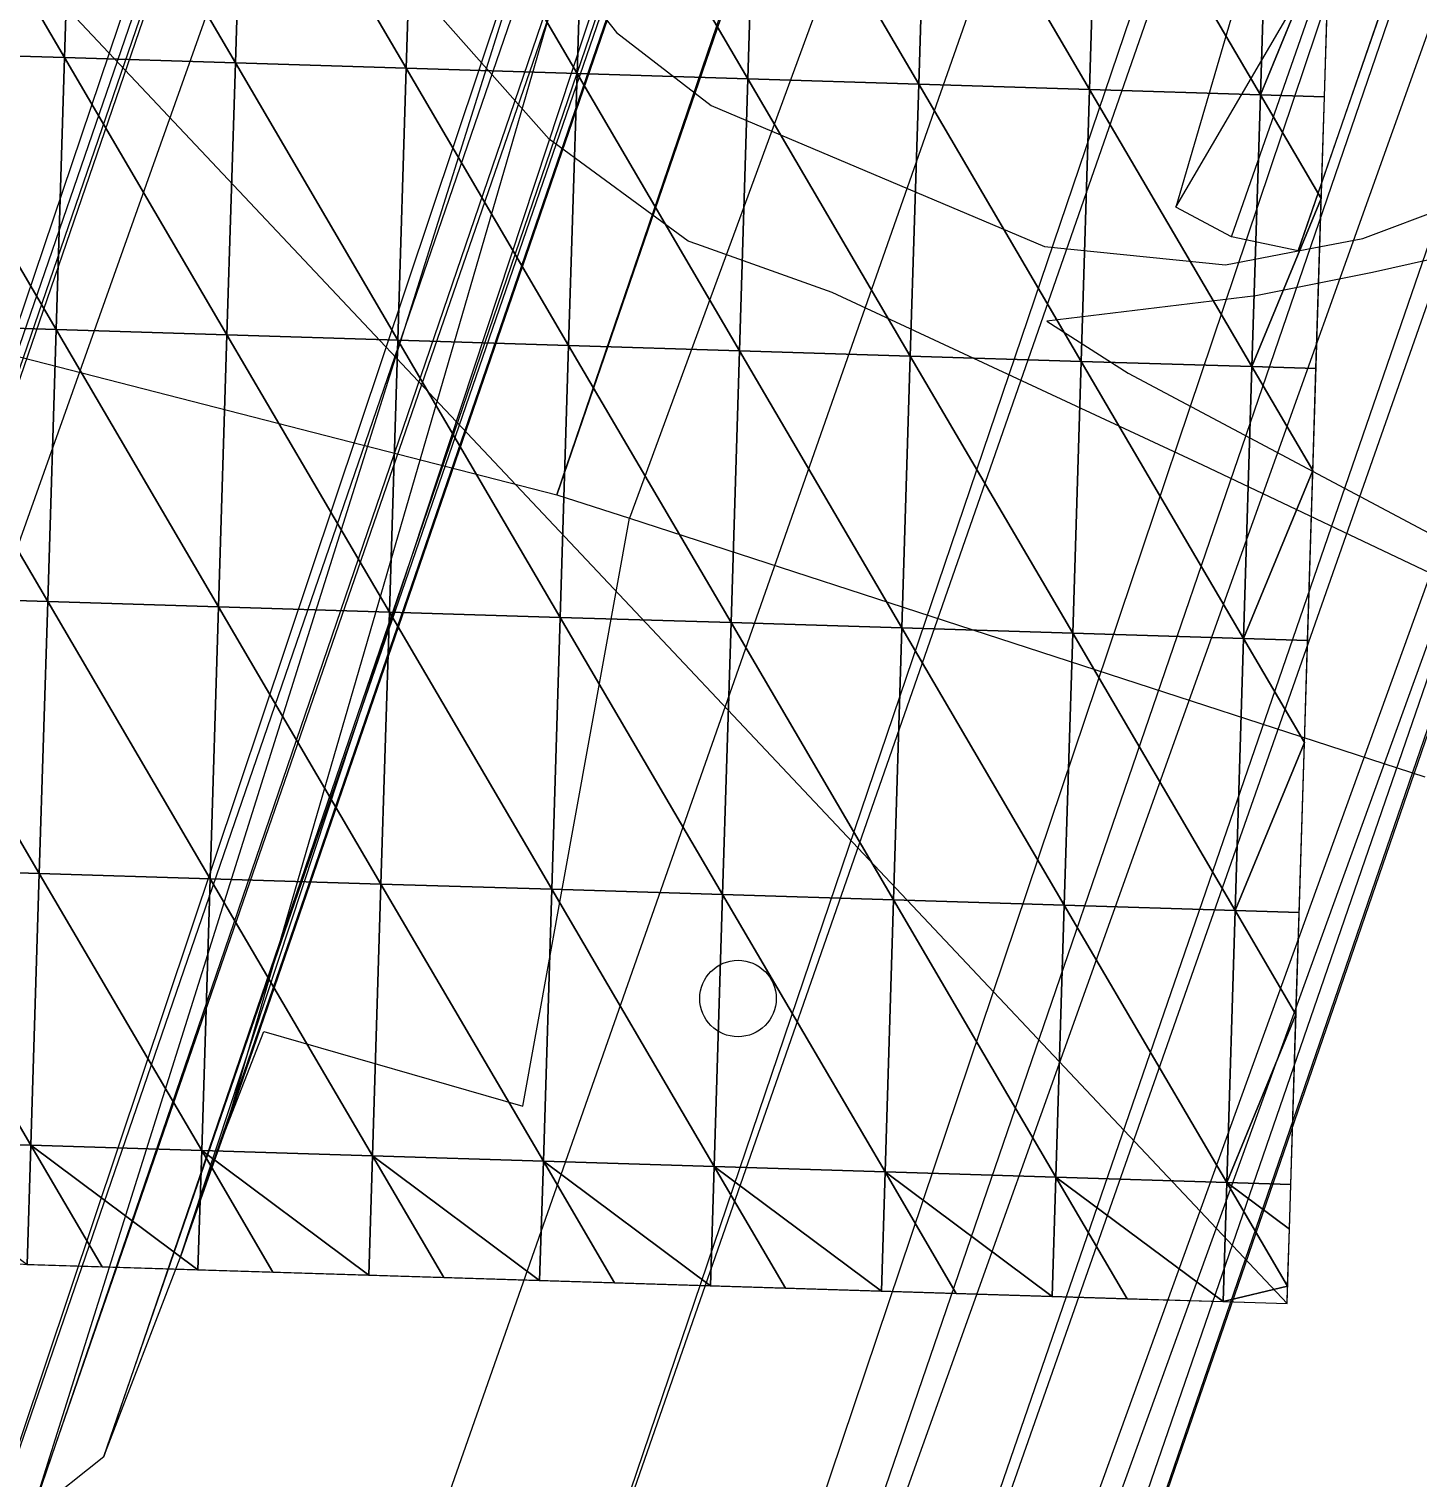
# Model space of a CAD drawing. Extents: x -1515 to 3065, y -1614 to 5536.
# Drawn here: x 616.9 to 1006.8, y -1078.4 to -671.6 of the extents above; entities that cross this region are included whole.
import ezdxf

# ---------------------------------------------------------------- set-up
doc = ezdxf.new("R2010")
doc.units = 0
doc.header["$MEASUREMENT"] = 0
doc.layers.get('0').update_dxf_attribs({"linetype": 'CONTINUOUS'})
for name, color, linetype in [('0710400000', 7, 'CONTINUOUS'), ('___', 6, 'CONTINUOUS'), ('GOOGLE_EARTH_SNAPSHOT', 72, 'CONTINUOUS'), ('GOOGLE_EARTH_TERRAIN', 142, 'CONTINUOUS'), ('N-RAION', 1, 'CONTINUOUS')]:
    doc.layers.add(name, color=color, linetype=linetype)

# ---------------------------------------------------------------- blocks, each defined once
blk = doc.blocks.new('GOOGLE_EARTH_TERRAIN')
at = {"color": 8}
mesh = blk.add_polyface(dxfattribs=at)
corners = [(626.85, -679.62, -1.96), (581.27, -601.79, 0.04), (578.9, -678.13, -0.96)]
mesh.append_faces([[corners[k] for k in face] for face in [(0, 1, 2)]], dxfattribs={"color": 8})
mesh = blk.add_polyface(dxfattribs=at)
corners = [(629.22, -603.27, -0.96), (581.27, -601.79, 0.04), (626.85, -679.62, -1.96)]
mesh.append_faces([[corners[k] for k in face] for face in [(0, 1, 2)]], dxfattribs={"color": 8})
mesh = blk.add_polyface(dxfattribs=at)
corners = [(674.81, -681.11, -1.96), (629.22, -603.27, -0.96), (626.85, -679.62, -1.96)]
mesh.append_faces([[corners[k] for k in face] for face in [(0, 1, 2)]], dxfattribs={"color": 8})
mesh = blk.add_polyface(dxfattribs=at)
corners = [(677.18, -604.76, -0.96), (629.22, -603.27, -0.96), (674.81, -681.11, -1.96)]
mesh.append_faces([[corners[k] for k in face] for face in [(0, 1, 2)]], dxfattribs={"color": 8})
mesh = blk.add_polyface(dxfattribs=at)
corners = [(722.77, -682.6, -1.96), (677.18, -604.76, -0.96), (674.81, -681.11, -1.96)]
mesh.append_faces([[corners[k] for k in face] for face in [(0, 1, 2)]], dxfattribs={"color": 8})
mesh = blk.add_polyface(dxfattribs=at)
corners = [(725.14, -606.25, -0.96), (677.18, -604.76, -0.96), (722.77, -682.6, -1.96)]
mesh.append_faces([[corners[k] for k in face] for face in [(0, 1, 2)]], dxfattribs={"color": 8})
mesh = blk.add_polyface(dxfattribs=at)
corners = [(770.73, -684.08, -1.96), (725.14, -606.25, -0.96), (722.77, -682.6, -1.96)]
mesh.append_faces([[corners[k] for k in face] for face in [(0, 1, 2)]], dxfattribs={"color": 8})
mesh = blk.add_polyface(dxfattribs=at)
corners = [(773.1, -607.74, -0.96), (725.14, -606.25, -0.96), (770.73, -684.08, -1.96)]
mesh.append_faces([[corners[k] for k in face] for face in [(0, 1, 2)]], dxfattribs={"color": 8})
mesh = blk.add_polyface(dxfattribs=at)
corners = [(818.69, -685.57, -1.96), (773.1, -607.74, -0.96), (770.73, -684.08, -1.96)]
mesh.append_faces([[corners[k] for k in face] for face in [(0, 1, 2)]], dxfattribs={"color": 8})
mesh = blk.add_polyface(dxfattribs=at)
corners = [(821.05, -609.22, -0.96), (773.1, -607.74, -0.96), (818.69, -685.57, -1.96)]
mesh.append_faces([[corners[k] for k in face] for face in [(0, 1, 2)]], dxfattribs={"color": 8})
mesh = blk.add_polyface(dxfattribs=at)
corners = [(866.65, -687.06, -0.96), (821.05, -609.22, -0.96), (818.69, -685.57, -1.96)]
mesh.append_faces([[corners[k] for k in face] for face in [(0, 1, 2)]], dxfattribs={"color": 8})
mesh = blk.add_polyface(dxfattribs=at)
corners = [(869.01, -610.71, -0.96), (821.05, -609.22, -0.96), (866.65, -687.06, -0.96)]
mesh.append_faces([[corners[k] for k in face] for face in [(0, 1, 2)]], dxfattribs={"color": 8})
mesh = blk.add_polyface(dxfattribs=at)
corners = [(914.6, -688.54, -0.96), (869.01, -610.71, -0.96), (866.65, -687.06, -0.96)]
mesh.append_faces([[corners[k] for k in face] for face in [(0, 1, 2)]], dxfattribs={"color": 8})
mesh = blk.add_polyface(dxfattribs=at)
corners = [(916.97, -612.19, -0.96), (869.01, -610.71, -0.96), (914.6, -688.54, -0.96)]
mesh.append_faces([[corners[k] for k in face] for face in [(0, 1, 2)]], dxfattribs={"color": 8})
mesh = blk.add_polyface(dxfattribs=at)
corners = [(962.56, -690.03, -0.96), (916.97, -612.19, -0.96), (914.6, -688.54, -0.96)]
mesh.append_faces([[corners[k] for k in face] for face in [(0, 1, 2)]], dxfattribs={"color": 8})
mesh = blk.add_polyface(dxfattribs=at)
corners = [(964.93, -613.68, -0.96), (916.97, -612.19, -0.96), (962.56, -690.03, -0.96)]
mesh.append_faces([[corners[k] for k in face] for face in [(0, 1, 2)]], dxfattribs={"color": 8})
mesh = blk.add_polyface(dxfattribs=at)
corners = [(982.01, -642.84, -0.96), (964.93, -613.68, -0.96), (962.56, -690.03, -0.96)]
mesh.append_faces([[corners[k] for k in face] for face in [(0, 1, 2)]], dxfattribs={"color": 8})
mesh = blk.add_polyface(dxfattribs=at)
corners = [(982.01, -642.84, -0.96), (962.56, -690.03, -0.96), (980.53, -690.58, -0.96)]
mesh.append_faces([[corners[k] for k in face] for face in [(0, 1, 2)]], dxfattribs={"color": 8})
mesh = blk.add_polyface(dxfattribs=at)
corners = [(624.49, -755.97, -1.96), (578.9, -678.13, -0.96), (576.53, -754.48, -1.96)]
mesh.append_faces([[corners[k] for k in face] for face in [(0, 1, 2)]], dxfattribs={"color": 8})
mesh = blk.add_polyface(dxfattribs=at)
corners = [(626.85, -679.62, -1.96), (578.9, -678.13, -0.96), (624.49, -755.97, -1.96)]
mesh.append_faces([[corners[k] for k in face] for face in [(0, 1, 2)]], dxfattribs={"color": 8})
mesh = blk.add_polyface(dxfattribs=at)
corners = [(672.44, -757.46, -1.96), (626.85, -679.62, -1.96), (624.49, -755.97, -1.96)]
mesh.append_faces([[corners[k] for k in face] for face in [(0, 1, 2)]], dxfattribs={"color": 8})
mesh = blk.add_polyface(dxfattribs=at)
corners = [(674.81, -681.11, -1.96), (626.85, -679.62, -1.96), (672.44, -757.46, -1.96)]
mesh.append_faces([[corners[k] for k in face] for face in [(0, 1, 2)]], dxfattribs={"color": 8})
mesh = blk.add_polyface(dxfattribs=at)
corners = [(720.4, -758.94, -2.96), (674.81, -681.11, -1.96), (672.44, -757.46, -1.96)]
mesh.append_faces([[corners[k] for k in face] for face in [(0, 1, 2)]], dxfattribs={"color": 8})
mesh = blk.add_polyface(dxfattribs=at)
corners = [(722.77, -682.6, -1.96), (674.81, -681.11, -1.96), (720.4, -758.94, -2.96)]
mesh.append_faces([[corners[k] for k in face] for face in [(0, 1, 2)]], dxfattribs={"color": 8})
mesh = blk.add_polyface(dxfattribs=at)
corners = [(768.36, -760.43, -2.96), (722.77, -682.6, -1.96), (720.4, -758.94, -2.96)]
mesh.append_faces([[corners[k] for k in face] for face in [(0, 1, 2)]], dxfattribs={"color": 8})
mesh = blk.add_polyface(dxfattribs=at)
corners = [(770.73, -684.08, -1.96), (722.77, -682.6, -1.96), (768.36, -760.43, -2.96)]
mesh.append_faces([[corners[k] for k in face] for face in [(0, 1, 2)]], dxfattribs={"color": 8})
mesh = blk.add_polyface(dxfattribs=at)
corners = [(816.32, -761.92, -2.96), (770.73, -684.08, -1.96), (768.36, -760.43, -2.96)]
mesh.append_faces([[corners[k] for k in face] for face in [(0, 1, 2)]], dxfattribs={"color": 8})
mesh = blk.add_polyface(dxfattribs=at)
corners = [(818.69, -685.57, -1.96), (770.73, -684.08, -1.96), (816.32, -761.92, -2.96)]
mesh.append_faces([[corners[k] for k in face] for face in [(0, 1, 2)]], dxfattribs={"color": 8})
mesh = blk.add_polyface(dxfattribs=at)
corners = [(864.28, -763.4, -1.96), (818.69, -685.57, -1.96), (816.32, -761.92, -2.96)]
mesh.append_faces([[corners[k] for k in face] for face in [(0, 1, 2)]], dxfattribs={"color": 8})
mesh = blk.add_polyface(dxfattribs=at)
corners = [(866.65, -687.06, -0.96), (818.69, -685.57, -1.96), (864.28, -763.4, -1.96)]
mesh.append_faces([[corners[k] for k in face] for face in [(0, 1, 2)]], dxfattribs={"color": 8})
mesh = blk.add_polyface(dxfattribs=at)
corners = [(912.24, -764.89, -1.96), (866.65, -687.06, -0.96), (864.28, -763.4, -1.96)]
mesh.append_faces([[corners[k] for k in face] for face in [(0, 1, 2)]], dxfattribs={"color": 8})
mesh = blk.add_polyface(dxfattribs=at)
corners = [(914.6, -688.54, -0.96), (866.65, -687.06, -0.96), (912.24, -764.89, -1.96)]
mesh.append_faces([[corners[k] for k in face] for face in [(0, 1, 2)]], dxfattribs={"color": 8})
mesh = blk.add_polyface(dxfattribs=at)
corners = [(960.2, -766.37, -1.96), (914.6, -688.54, -0.96), (912.24, -764.89, -1.96)]
mesh.append_faces([[corners[k] for k in face] for face in [(0, 1, 2)]], dxfattribs={"color": 8})
mesh = blk.add_polyface(dxfattribs=at)
corners = [(962.56, -690.03, -0.96), (914.6, -688.54, -0.96), (960.2, -766.37, -1.96)]
mesh.append_faces([[corners[k] for k in face] for face in [(0, 1, 2)]], dxfattribs={"color": 8})
mesh = blk.add_polyface(dxfattribs=at)
corners = [(979.64, -719.18, -0.96), (962.56, -690.03, -0.96), (960.2, -766.37, -1.96)]
mesh.append_faces([[corners[k] for k in face] for face in [(0, 1, 2)]], dxfattribs={"color": 8})
mesh = blk.add_polyface(dxfattribs=at)
corners = [(980.53, -690.58, -0.96), (962.56, -690.03, -0.96), (979.64, -719.18, -0.96)]
mesh.append_faces([[corners[k] for k in face] for face in [(0, 1, 2)]], dxfattribs={"color": 8})
mesh = blk.add_polyface(dxfattribs=at)
corners = [(979.64, -719.18, -0.96), (960.2, -766.37, -1.96), (978.16, -766.93, -1.58)]
mesh.append_faces([[corners[k] for k in face] for face in [(0, 1, 2)]], dxfattribs={"color": 8})
mesh = blk.add_polyface(dxfattribs=at)
corners = [(622.12, -832.32, -2.96), (576.53, -754.48, -1.96), (574.16, -830.83, -2.96)]
mesh.append_faces([[corners[k] for k in face] for face in [(0, 1, 2)]], dxfattribs={"color": 8})
mesh = blk.add_polyface(dxfattribs=at)
corners = [(624.49, -755.97, -1.96), (576.53, -754.48, -1.96), (622.12, -832.32, -2.96)]
mesh.append_faces([[corners[k] for k in face] for face in [(0, 1, 2)]], dxfattribs={"color": 8})
mesh = blk.add_polyface(dxfattribs=at)
corners = [(670.08, -833.8, -2.96), (624.49, -755.97, -1.96), (622.12, -832.32, -2.96)]
mesh.append_faces([[corners[k] for k in face] for face in [(0, 1, 2)]], dxfattribs={"color": 8})
mesh = blk.add_polyface(dxfattribs=at)
corners = [(672.44, -757.46, -1.96), (624.49, -755.97, -1.96), (670.08, -833.8, -2.96)]
mesh.append_faces([[corners[k] for k in face] for face in [(0, 1, 2)]], dxfattribs={"color": 8})
mesh = blk.add_polyface(dxfattribs=at)
corners = [(718.04, -835.29, -2.96), (672.44, -757.46, -1.96), (670.08, -833.8, -2.96)]
mesh.append_faces([[corners[k] for k in face] for face in [(0, 1, 2)]], dxfattribs={"color": 8})
mesh = blk.add_polyface(dxfattribs=at)
corners = [(720.4, -758.94, -2.96), (672.44, -757.46, -1.96), (718.04, -835.29, -2.96)]
mesh.append_faces([[corners[k] for k in face] for face in [(0, 1, 2)]], dxfattribs={"color": 8})
mesh = blk.add_polyface(dxfattribs=at)
corners = [(766, -836.78, -1.96), (720.4, -758.94, -2.96), (718.04, -835.29, -2.96)]
mesh.append_faces([[corners[k] for k in face] for face in [(0, 1, 2)]], dxfattribs={"color": 8})
mesh = blk.add_polyface(dxfattribs=at)
corners = [(768.36, -760.43, -2.96), (720.4, -758.94, -2.96), (766, -836.78, -1.96)]
mesh.append_faces([[corners[k] for k in face] for face in [(0, 1, 2)]], dxfattribs={"color": 8})
mesh = blk.add_polyface(dxfattribs=at)
corners = [(813.96, -838.26, -1.96), (768.36, -760.43, -2.96), (766, -836.78, -1.96)]
mesh.append_faces([[corners[k] for k in face] for face in [(0, 1, 2)]], dxfattribs={"color": 8})
mesh = blk.add_polyface(dxfattribs=at)
corners = [(816.32, -761.92, -2.96), (768.36, -760.43, -2.96), (813.96, -838.26, -1.96)]
mesh.append_faces([[corners[k] for k in face] for face in [(0, 1, 2)]], dxfattribs={"color": 8})
mesh = blk.add_polyface(dxfattribs=at)
corners = [(861.91, -839.75, -1.96), (816.32, -761.92, -2.96), (813.96, -838.26, -1.96)]
mesh.append_faces([[corners[k] for k in face] for face in [(0, 1, 2)]], dxfattribs={"color": 8})
mesh = blk.add_polyface(dxfattribs=at)
corners = [(864.28, -763.4, -1.96), (816.32, -761.92, -2.96), (861.91, -839.75, -1.96)]
mesh.append_faces([[corners[k] for k in face] for face in [(0, 1, 2)]], dxfattribs={"color": 8})
mesh = blk.add_polyface(dxfattribs=at)
corners = [(909.87, -841.24, -1.96), (864.28, -763.4, -1.96), (861.91, -839.75, -1.96)]
mesh.append_faces([[corners[k] for k in face] for face in [(0, 1, 2)]], dxfattribs={"color": 8})
mesh = blk.add_polyface(dxfattribs=at)
corners = [(912.24, -764.89, -1.96), (864.28, -763.4, -1.96), (909.87, -841.24, -1.96)]
mesh.append_faces([[corners[k] for k in face] for face in [(0, 1, 2)]], dxfattribs={"color": 8})
mesh = blk.add_polyface(dxfattribs=at)
corners = [(957.83, -842.72, -2.96), (912.24, -764.89, -1.96), (909.87, -841.24, -1.96)]
mesh.append_faces([[corners[k] for k in face] for face in [(0, 1, 2)]], dxfattribs={"color": 8})
mesh = blk.add_polyface(dxfattribs=at)
corners = [(960.2, -766.37, -1.96), (912.24, -764.89, -1.96), (957.83, -842.72, -2.96)]
mesh.append_faces([[corners[k] for k in face] for face in [(0, 1, 2)]], dxfattribs={"color": 8})
mesh = blk.add_polyface(dxfattribs=at)
corners = [(977.28, -795.53, -2.33), (960.2, -766.37, -1.96), (957.83, -842.72, -2.96)]
mesh.append_faces([[corners[k] for k in face] for face in [(0, 1, 2)]], dxfattribs={"color": 8})
mesh = blk.add_polyface(dxfattribs=at)
corners = [(978.16, -766.93, -1.58), (960.2, -766.37, -1.96), (977.28, -795.53, -2.33)]
mesh.append_faces([[corners[k] for k in face] for face in [(0, 1, 2)]], dxfattribs={"color": 8})
mesh = blk.add_polyface(dxfattribs=at)
corners = [(977.28, -795.53, -2.33), (957.83, -842.72, -2.96), (975.8, -843.28, -2.96)]
mesh.append_faces([[corners[k] for k in face] for face in [(0, 1, 2)]], dxfattribs={"color": 8})
mesh = blk.add_polyface(dxfattribs=at)
corners = [(619.75, -908.66, -2.96), (574.16, -830.83, -2.96), (571.79, -907.18, -2.96)]
mesh.append_faces([[corners[k] for k in face] for face in [(0, 1, 2)]], dxfattribs={"color": 8})
mesh = blk.add_polyface(dxfattribs=at)
corners = [(622.12, -832.32, -2.96), (574.16, -830.83, -2.96), (619.75, -908.66, -2.96)]
mesh.append_faces([[corners[k] for k in face] for face in [(0, 1, 2)]], dxfattribs={"color": 8})
mesh = blk.add_polyface(dxfattribs=at)
corners = [(667.71, -910.15, -2.96), (622.12, -832.32, -2.96), (619.75, -908.66, -2.96)]
mesh.append_faces([[corners[k] for k in face] for face in [(0, 1, 2)]], dxfattribs={"color": 8})
mesh = blk.add_polyface(dxfattribs=at)
corners = [(670.08, -833.8, -2.96), (622.12, -832.32, -2.96), (667.71, -910.15, -2.96)]
mesh.append_faces([[corners[k] for k in face] for face in [(0, 1, 2)]], dxfattribs={"color": 8})
mesh = blk.add_polyface(dxfattribs=at)
corners = [(715.67, -911.64, -2.96), (670.08, -833.8, -2.96), (667.71, -910.15, -2.96)]
mesh.append_faces([[corners[k] for k in face] for face in [(0, 1, 2)]], dxfattribs={"color": 8})
mesh = blk.add_polyface(dxfattribs=at)
corners = [(718.04, -835.29, -2.96), (670.08, -833.8, -2.96), (715.67, -911.64, -2.96)]
mesh.append_faces([[corners[k] for k in face] for face in [(0, 1, 2)]], dxfattribs={"color": 8})
mesh = blk.add_polyface(dxfattribs=at)
corners = [(763.63, -913.13, -3.96), (718.04, -835.29, -2.96), (715.67, -911.64, -2.96)]
mesh.append_faces([[corners[k] for k in face] for face in [(0, 1, 2)]], dxfattribs={"color": 8})
mesh = blk.add_polyface(dxfattribs=at)
corners = [(766, -836.78, -1.96), (718.04, -835.29, -2.96), (763.63, -913.13, -3.96)]
mesh.append_faces([[corners[k] for k in face] for face in [(0, 1, 2)]], dxfattribs={"color": 8})
mesh = blk.add_polyface(dxfattribs=at)
corners = [(811.59, -914.61, -3.96), (766, -836.78, -1.96), (763.63, -913.13, -3.96)]
mesh.append_faces([[corners[k] for k in face] for face in [(0, 1, 2)]], dxfattribs={"color": 8})
mesh = blk.add_polyface(dxfattribs=at)
corners = [(813.96, -838.26, -1.96), (766, -836.78, -1.96), (811.59, -914.61, -3.96)]
mesh.append_faces([[corners[k] for k in face] for face in [(0, 1, 2)]], dxfattribs={"color": 8})
mesh = blk.add_polyface(dxfattribs=at)
corners = [(859.55, -916.1, -4.96), (813.96, -838.26, -1.96), (811.59, -914.61, -3.96)]
mesh.append_faces([[corners[k] for k in face] for face in [(0, 1, 2)]], dxfattribs={"color": 8})
mesh = blk.add_polyface(dxfattribs=at)
corners = [(861.91, -839.75, -1.96), (813.96, -838.26, -1.96), (859.55, -916.1, -4.96)]
mesh.append_faces([[corners[k] for k in face] for face in [(0, 1, 2)]], dxfattribs={"color": 8})
mesh = blk.add_polyface(dxfattribs=at)
corners = [(907.51, -917.58, -4.96), (861.91, -839.75, -1.96), (859.55, -916.1, -4.96)]
mesh.append_faces([[corners[k] for k in face] for face in [(0, 1, 2)]], dxfattribs={"color": 8})
mesh = blk.add_polyface(dxfattribs=at)
corners = [(909.87, -841.24, -1.96), (861.91, -839.75, -1.96), (907.51, -917.58, -4.96)]
mesh.append_faces([[corners[k] for k in face] for face in [(0, 1, 2)]], dxfattribs={"color": 8})
mesh = blk.add_polyface(dxfattribs=at)
corners = [(955.47, -919.07, -3.96), (909.87, -841.24, -1.96), (907.51, -917.58, -4.96)]
mesh.append_faces([[corners[k] for k in face] for face in [(0, 1, 2)]], dxfattribs={"color": 8})
mesh = blk.add_polyface(dxfattribs=at)
corners = [(957.83, -842.72, -2.96), (909.87, -841.24, -1.96), (955.47, -919.07, -3.96)]
mesh.append_faces([[corners[k] for k in face] for face in [(0, 1, 2)]], dxfattribs={"color": 8})
mesh = blk.add_polyface(dxfattribs=at)
corners = [(974.92, -871.88, -3.33), (957.83, -842.72, -2.96), (955.47, -919.07, -3.96)]
mesh.append_faces([[corners[k] for k in face] for face in [(0, 1, 2)]], dxfattribs={"color": 8})
mesh = blk.add_polyface(dxfattribs=at)
corners = [(975.8, -843.28, -2.96), (957.83, -842.72, -2.96), (974.92, -871.88, -3.33)]
mesh.append_faces([[corners[k] for k in face] for face in [(0, 1, 2)]], dxfattribs={"color": 8})
mesh = blk.add_polyface(dxfattribs=at)
corners = [(974.92, -871.88, -3.33), (955.47, -919.07, -3.96), (973.44, -919.63, -3.96)]
mesh.append_faces([[corners[k] for k in face] for face in [(0, 1, 2)]], dxfattribs={"color": 8})
mesh = blk.add_polyface(dxfattribs=at)
corners = [(617.38, -985.01, -2.96), (571.79, -907.18, -2.96), (569.42, -983.52, -3.96)]
mesh.append_faces([[corners[k] for k in face] for face in [(0, 1, 2)]], dxfattribs={"color": 8})
mesh = blk.add_polyface(dxfattribs=at)
corners = [(619.75, -908.66, -2.96), (571.79, -907.18, -2.96), (617.38, -985.01, -2.96)]
mesh.append_faces([[corners[k] for k in face] for face in [(0, 1, 2)]], dxfattribs={"color": 8})
mesh = blk.add_polyface(dxfattribs=at)
corners = [(665.34, -986.5, -3.96), (619.75, -908.66, -2.96), (617.38, -985.01, -2.96)]
mesh.append_faces([[corners[k] for k in face] for face in [(0, 1, 2)]], dxfattribs={"color": 8})
mesh = blk.add_polyface(dxfattribs=at)
corners = [(667.71, -910.15, -2.96), (619.75, -908.66, -2.96), (665.34, -986.5, -3.96)]
mesh.append_faces([[corners[k] for k in face] for face in [(0, 1, 2)]], dxfattribs={"color": 8})
mesh = blk.add_polyface(dxfattribs=at)
corners = [(713.3, -987.99, -3.96), (667.71, -910.15, -2.96), (665.34, -986.5, -3.96)]
mesh.append_faces([[corners[k] for k in face] for face in [(0, 1, 2)]], dxfattribs={"color": 8})
mesh = blk.add_polyface(dxfattribs=at)
corners = [(715.67, -911.64, -2.96), (667.71, -910.15, -2.96), (713.3, -987.99, -3.96)]
mesh.append_faces([[corners[k] for k in face] for face in [(0, 1, 2)]], dxfattribs={"color": 8})
mesh = blk.add_polyface(dxfattribs=at)
corners = [(761.26, -989.47, -4.96), (715.67, -911.64, -2.96), (713.3, -987.99, -3.96)]
mesh.append_faces([[corners[k] for k in face] for face in [(0, 1, 2)]], dxfattribs={"color": 8})
mesh = blk.add_polyface(dxfattribs=at)
corners = [(763.63, -913.13, -3.96), (715.67, -911.64, -2.96), (761.26, -989.47, -4.96)]
mesh.append_faces([[corners[k] for k in face] for face in [(0, 1, 2)]], dxfattribs={"color": 8})
mesh = blk.add_polyface(dxfattribs=at)
corners = [(809.22, -990.96, -4.96), (763.63, -913.13, -3.96), (761.26, -989.47, -4.96)]
mesh.append_faces([[corners[k] for k in face] for face in [(0, 1, 2)]], dxfattribs={"color": 8})
mesh = blk.add_polyface(dxfattribs=at)
corners = [(811.59, -914.61, -3.96), (763.63, -913.13, -3.96), (809.22, -990.96, -4.96)]
mesh.append_faces([[corners[k] for k in face] for face in [(0, 1, 2)]], dxfattribs={"color": 8})
mesh = blk.add_polyface(dxfattribs=at)
corners = [(857.18, -992.45, -4.96), (811.59, -914.61, -3.96), (809.22, -990.96, -4.96)]
mesh.append_faces([[corners[k] for k in face] for face in [(0, 1, 2)]], dxfattribs={"color": 8})
mesh = blk.add_polyface(dxfattribs=at)
corners = [(859.55, -916.1, -4.96), (811.59, -914.61, -3.96), (857.18, -992.45, -4.96)]
mesh.append_faces([[corners[k] for k in face] for face in [(0, 1, 2)]], dxfattribs={"color": 8})
mesh = blk.add_polyface(dxfattribs=at)
corners = [(905.15, -993.93, -3.96), (859.55, -916.1, -4.96), (857.18, -992.45, -4.96)]
mesh.append_faces([[corners[k] for k in face] for face in [(0, 1, 2)]], dxfattribs={"color": 8})
mesh = blk.add_polyface(dxfattribs=at)
corners = [(907.51, -917.58, -4.96), (859.55, -916.1, -4.96), (905.15, -993.93, -3.96)]
mesh.append_faces([[corners[k] for k in face] for face in [(0, 1, 2)]], dxfattribs={"color": 8})
mesh = blk.add_polyface(dxfattribs=at)
corners = [(953.11, -995.42, -3.96), (907.51, -917.58, -4.96), (905.15, -993.93, -3.96)]
mesh.append_faces([[corners[k] for k in face] for face in [(0, 1, 2)]], dxfattribs={"color": 8})
mesh = blk.add_polyface(dxfattribs=at)
corners = [(955.47, -919.07, -3.96), (907.51, -917.58, -4.96), (953.11, -995.42, -3.96)]
mesh.append_faces([[corners[k] for k in face] for face in [(0, 1, 2)]], dxfattribs={"color": 8})
mesh = blk.add_polyface(dxfattribs=at)
corners = [(972.55, -948.23, -3.96), (955.47, -919.07, -3.96), (953.11, -995.42, -3.96)]
mesh.append_faces([[corners[k] for k in face] for face in [(0, 1, 2)]], dxfattribs={"color": 8})
mesh = blk.add_polyface(dxfattribs=at)
corners = [(973.44, -919.63, -3.96), (955.47, -919.07, -3.96), (972.55, -948.23, -3.96)]
mesh.append_faces([[corners[k] for k in face] for face in [(0, 1, 2)]], dxfattribs={"color": 8})
mesh = blk.add_polyface(dxfattribs=at)
corners = [(972.55, -948.23, -3.96), (953.11, -995.42, -3.96), (971.07, -995.97, -3.96)]
mesh.append_faces([[corners[k] for k in face] for face in [(0, 1, 2)]], dxfattribs={"color": 8})
mesh = blk.add_polyface(dxfattribs=at)
corners = [(617.38, -985.01, -2.96), (569.42, -983.52, -3.96), (616.34, -1018.49, -3.4)]
mesh.append_faces([[corners[k] for k in face] for face in [(0, 1, 2)]], dxfattribs={"color": 8})
mesh = blk.add_polyface(dxfattribs=at)
corners = [(637.37, -1019.15, -3.4), (617.38, -985.01, -2.96), (616.34, -1018.49, -3.4)]
mesh.append_faces([[corners[k] for k in face] for face in [(0, 1, 2)]], dxfattribs={"color": 8})
mesh = blk.add_polyface(dxfattribs=at)
corners = [(664.3, -1019.98, -3.96), (617.38, -985.01, -2.96), (637.37, -1019.15, -3.4)]
mesh.append_faces([[corners[k] for k in face] for face in [(0, 1, 2)]], dxfattribs={"color": 8})
mesh = blk.add_polyface(dxfattribs=at)
corners = [(665.34, -986.5, -3.96), (617.38, -985.01, -2.96), (664.3, -1019.98, -3.96)]
mesh.append_faces([[corners[k] for k in face] for face in [(0, 1, 2)]], dxfattribs={"color": 8})
mesh = blk.add_polyface(dxfattribs=at)
corners = [(685.34, -1020.63, -3.96), (665.34, -986.5, -3.96), (664.3, -1019.98, -3.96)]
mesh.append_faces([[corners[k] for k in face] for face in [(0, 1, 2)]], dxfattribs={"color": 8})
mesh = blk.add_polyface(dxfattribs=at)
corners = [(712.26, -1021.47, -3.96), (665.34, -986.5, -3.96), (685.34, -1020.63, -3.96)]
mesh.append_faces([[corners[k] for k in face] for face in [(0, 1, 2)]], dxfattribs={"color": 8})
mesh = blk.add_polyface(dxfattribs=at)
corners = [(713.3, -987.99, -3.96), (665.34, -986.5, -3.96), (712.26, -1021.47, -3.96)]
mesh.append_faces([[corners[k] for k in face] for face in [(0, 1, 2)]], dxfattribs={"color": 8})
mesh = blk.add_polyface(dxfattribs=at)
corners = [(733.3, -1022.12, -3.96), (713.3, -987.99, -3.96), (712.26, -1021.47, -3.96)]
mesh.append_faces([[corners[k] for k in face] for face in [(0, 1, 2)]], dxfattribs={"color": 8})
mesh = blk.add_polyface(dxfattribs=at)
corners = [(760.22, -1022.96, -4.52), (713.3, -987.99, -3.96), (733.3, -1022.12, -3.96)]
mesh.append_faces([[corners[k] for k in face] for face in [(0, 1, 2)]], dxfattribs={"color": 8})
mesh = blk.add_polyface(dxfattribs=at)
corners = [(761.26, -989.47, -4.96), (713.3, -987.99, -3.96), (760.22, -1022.96, -4.52)]
mesh.append_faces([[corners[k] for k in face] for face in [(0, 1, 2)]], dxfattribs={"color": 8})
mesh = blk.add_polyface(dxfattribs=at)
corners = [(781.26, -1023.61, -4.52), (761.26, -989.47, -4.96), (760.22, -1022.96, -4.52)]
mesh.append_faces([[corners[k] for k in face] for face in [(0, 1, 2)]], dxfattribs={"color": 8})
mesh = blk.add_polyface(dxfattribs=at)
corners = [(808.19, -1024.44, -4.52), (761.26, -989.47, -4.96), (781.26, -1023.61, -4.52)]
mesh.append_faces([[corners[k] for k in face] for face in [(0, 1, 2)]], dxfattribs={"color": 8})
mesh = blk.add_polyface(dxfattribs=at)
corners = [(809.22, -990.96, -4.96), (761.26, -989.47, -4.96), (808.19, -1024.44, -4.52)]
mesh.append_faces([[corners[k] for k in face] for face in [(0, 1, 2)]], dxfattribs={"color": 8})
mesh = blk.add_polyface(dxfattribs=at)
corners = [(829.22, -1025.09, -4.08), (809.22, -990.96, -4.96), (808.19, -1024.44, -4.52)]
mesh.append_faces([[corners[k] for k in face] for face in [(0, 1, 2)]], dxfattribs={"color": 8})
mesh = blk.add_polyface(dxfattribs=at)
corners = [(856.15, -1025.93, -4.08), (809.22, -990.96, -4.96), (829.22, -1025.09, -4.08)]
mesh.append_faces([[corners[k] for k in face] for face in [(0, 1, 2)]], dxfattribs={"color": 8})
mesh = blk.add_polyface(dxfattribs=at)
corners = [(857.18, -992.45, -4.96), (809.22, -990.96, -4.96), (856.15, -1025.93, -4.08)]
mesh.append_faces([[corners[k] for k in face] for face in [(0, 1, 2)]], dxfattribs={"color": 8})
mesh = blk.add_polyface(dxfattribs=at)
corners = [(877.18, -1026.58, -4.08), (857.18, -992.45, -4.96), (856.15, -1025.93, -4.08)]
mesh.append_faces([[corners[k] for k in face] for face in [(0, 1, 2)]], dxfattribs={"color": 8})
mesh = blk.add_polyface(dxfattribs=at)
corners = [(904.11, -1027.41, -3.52), (857.18, -992.45, -4.96), (877.18, -1026.58, -4.08)]
mesh.append_faces([[corners[k] for k in face] for face in [(0, 1, 2)]], dxfattribs={"color": 8})
mesh = blk.add_polyface(dxfattribs=at)
corners = [(905.15, -993.93, -3.96), (857.18, -992.45, -4.96), (904.11, -1027.41, -3.52)]
mesh.append_faces([[corners[k] for k in face] for face in [(0, 1, 2)]], dxfattribs={"color": 8})
mesh = blk.add_polyface(dxfattribs=at)
corners = [(925.14, -1028.07, -3.52), (905.15, -993.93, -3.96), (904.11, -1027.41, -3.52)]
mesh.append_faces([[corners[k] for k in face] for face in [(0, 1, 2)]], dxfattribs={"color": 8})
mesh = blk.add_polyface(dxfattribs=at)
corners = [(952.07, -1028.9, -3.52), (905.15, -993.93, -3.96), (925.14, -1028.07, -3.52)]
mesh.append_faces([[corners[k] for k in face] for face in [(0, 1, 2)]], dxfattribs={"color": 8})
mesh = blk.add_polyface(dxfattribs=at)
corners = [(953.11, -995.42, -3.96), (905.15, -993.93, -3.96), (952.07, -1028.9, -3.52)]
mesh.append_faces([[corners[k] for k in face] for face in [(0, 1, 2)]], dxfattribs={"color": 8})
mesh = blk.add_polyface(dxfattribs=at)
corners = [(970.19, -1024.57, -3.96), (953.11, -995.42, -3.96), (952.07, -1028.9, -3.52)]
mesh.append_faces([[corners[k] for k in face] for face in [(0, 1, 2)]], dxfattribs={"color": 8})
mesh = blk.add_polyface(dxfattribs=at)
corners = [(970.69, -1008.52, -3.96), (953.11, -995.42, -3.96), (970.19, -1024.57, -3.96)]
mesh.append_faces([[corners[k] for k in face] for face in [(0, 1, 2)]], dxfattribs={"color": 8})
mesh = blk.add_polyface(dxfattribs=at)
corners = [(971.07, -995.97, -3.96), (953.11, -995.42, -3.96), (970.69, -1008.52, -3.96)]
mesh.append_faces([[corners[k] for k in face] for face in [(0, 1, 2)]], dxfattribs={"color": 8})
mesh = blk.add_polyface(dxfattribs=at)
corners = [(970.19, -1024.57, -3.96), (952.07, -1028.9, -3.52), (970.04, -1029.46, -3.89)]
mesh.append_faces([[corners[k] for k in face] for face in [(0, 1, 2)]], dxfattribs={"color": 8})
blk = doc.blocks.new('GOOGLE_EARTH_SNAPSHOT')
at = {"color": 8}
mesh = blk.add_polyface(dxfattribs=at)
corners = [(970.04, -1029.46), (-975.53, 1035.84), (-1038.32, -966.89), (1032.05, 973.28)]
mesh.append_faces([[corners[k] for k in face] for face in [(0, 1, 2), (1, 0, 3)]], dxfattribs={"vtx0": -1, "color": 8})

msp = doc.modelspace()

# ---------------------------------------------------------------- linework, layer by layer
at = {"layer": '0710400000', "color": 5}
for p, q in [((2263.7, 3797.43), (938.81, -721.62)), ((954.46, -729.94), (2491.93, 3682.41)), ((2491.93, 3682.41), (973.18, -733.9)), ((2305.27, 3679.32), (765.04, -802.33)), ((973.18, -733.9), (2496.96, 3674.18)), ((765.04, -802.33), (2273.32, 3617.09)), ((2396.06, 3577.45), (785.44, -808.91)), ((671.97, -980.91), (1976.7, 3512.78)), ((659.3, -1016.62), (2124.31, 3420.89)), ((637.91, -1072.34), (2178.77, 3399.01)), ((2178.77, 3399.01), (659.3, -1016.62)), ((671.97, -980.91), (2178.77, 3399.01)), ((617.68, -1088.38), (2027.27, 3392.07)), ((504.53, -1089.19), (2026.63, 3340.69)), ((617.68, -1088.38), (2144.14, 3333.53)), ((2144.14, 3333.53), (637.91, -1072.34)), ((2017.51, 3314.75), (492.94, -1112.47)), ((500.94, -1096.4), (2017.51, 3314.75)), ((514.98, -1094.39), (2077.14, 3298.8)), ((2077.14, 3298.8), (591.5, -1135.84)), ((492.94, -1112.47), (1977.21, 3286.89)), ((591.5, -1135.84), (2111.33, 3281.69)), ((2111.33, 3281.69), (617.68, -1088.38)), ((823.95, -1178.39), (2340.43, 3247.32)), ((2379.88, 3248.41), (859.66, -1168)), ((701.6, -1177.42), (2249.88, 3235.81)), ((751.77, -1181.87), (2292.76, 3235.9)), ((2249.88, 3235.81), (751.77, -1181.87)), ((2292.76, 3235.9), (807.35, -1180.3)), ((806.91, -1239.66), (2393.1, 3198.08)), ((826.46, -1270.15), (2371.99, 3134.49)), ((2404.47, 3030.36), (813.57, -1368.37)), ((796.44, -1433.44), (2387.2, 2966.01)), ((2284.75, 2846.43), (757.75, -1601.18)), ((773.96, -1537.34), (2284.75, 2846.43)), ((757.75, -1601.18), (2274.58, 2806.36))]:
    msp.add_line(p, q, dxfattribs=at)
at = {"layer": '___', "color": 6}
for p, q in [((938.81, -721.62), (995.68, -624.39)), ((755.19, -638.57), (781.8, -672.55)), ((762.86, -702.54), (732.27, -668)), ((781.8, -672.55), (803.89, -689.57)), ((803.89, -689.57), (808.35, -693.01)), ((808.35, -693.01), (901.93, -732.69)), ((801.91, -731.14), (762.86, -702.54)), ((991.29, -730.43), (1022.35, -718.7)), ((954.46, -729.94), (938.81, -721.62)), ((804.37, -732.02), (801.91, -731.14)), ((842.35, -745.52), (804.37, -732.02)), ((973.18, -733.9), (954.46, -729.94)), ((973.18, -733.9), (991.29, -730.43)), ((901.93, -732.69), (952.79, -737.8)), ((952.79, -737.8), (973.18, -733.9)), ((1010.35, -736.33), (994.06, -739.91)), ((994.06, -739.91), (961.3, -746.49)), ((946.37, -794), (842.35, -745.52)), ((961.3, -746.49), (902.59, -753.61)), ((567.58, -751.67), (765.04, -802.33)), ((902.59, -753.61), (925.45, -768.18)), ((925.45, -768.18), (1033.08, -825.5)), ((1029.52, -833.55), (946.37, -794)), ((765.04, -802.33), (785.44, -808.91)), ((755.47, -974), (785.44, -808.91)), ((785.44, -808.91), (1008.71, -881.56)), ((671.97, -980.91), (682.79, -953.08)), ((682.79, -953.08), (755.47, -974)), ((659.3, -1016.62), (671.97, -980.91)), ((637.91, -1072.34), (659.3, -1016.62)), ((617.68, -1088.38), (637.91, -1072.34))]:
    msp.add_line(p, q, dxfattribs=at)
at = {"layer": 'N-RAION', "color": 1}
msp.add_circle((815.91, -943.79), 10.73, dxfattribs=at)

# ---------------------------------------------------------------- block references
at = {"layer": 'GOOGLE_EARTH_SNAPSHOT'}
msp.add_blockref('GOOGLE_EARTH_SNAPSHOT', (0, 0), dxfattribs=at)
at = {"layer": 'GOOGLE_EARTH_TERRAIN'}
msp.add_blockref('GOOGLE_EARTH_TERRAIN', (0, 0), dxfattribs=at)

doc.saveas('drawing.dxf')
